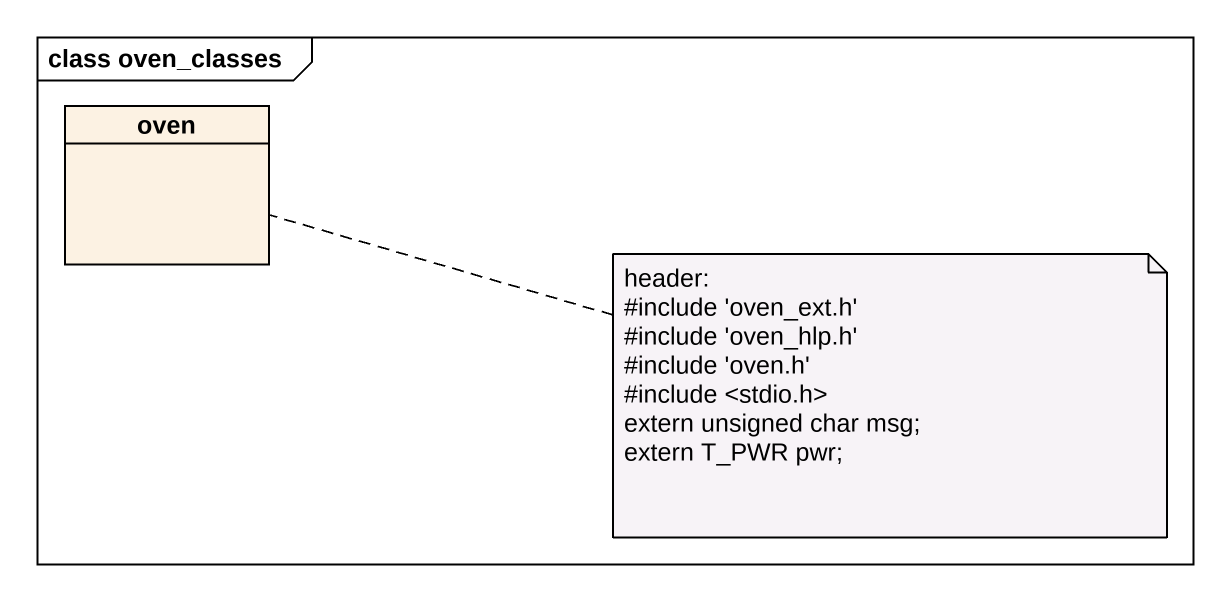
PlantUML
@startuml
mainframe class oven_classes
hide circle
hide empty members
class oven
note right of oven
  header:
  #include 'oven_ext.h'
  #include 'oven_hlp.h'
  #include 'oven.h'
  #include <stdio.h>
  extern unsigned char msg;
  extern T_PWR pwr;
end note
@enduml
